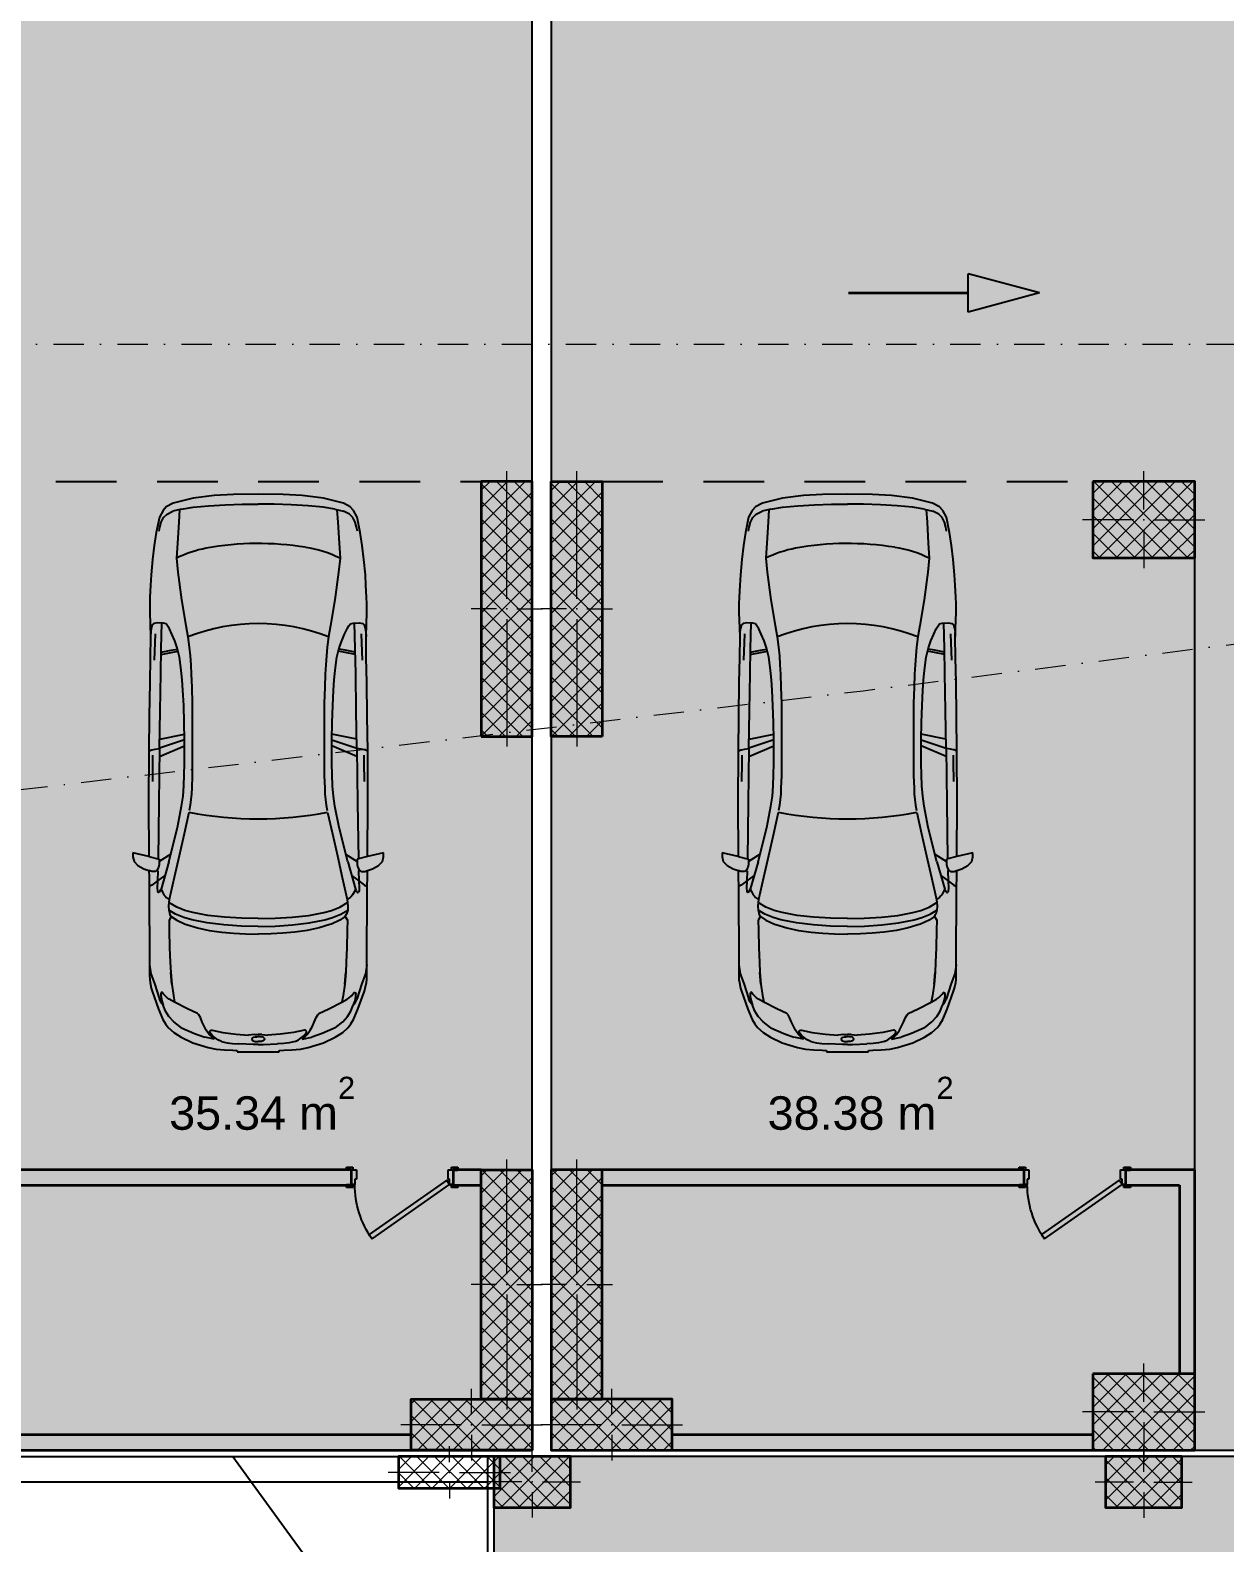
# Model space of a CAD drawing. Header units: millimetres. Extents: x -38220 to 93650, y -79022 to 35214.
# Drawn here: x 23461 to 32836, y -19727 to -7861 of the extents above; entities that cross this region are included whole.
import ezdxf
from ezdxf.enums import TextEntityAlignment as Align

# ---------------------------------------------------------------- set-up
doc = ezdxf.new("R2010")
doc.units = ezdxf.units.MM
doc.header["$MEASUREMENT"] = 0
doc.linetypes.add('Dot & Dashed', pattern=[502.708322, 238.125, -132.291667, 0, -132.291655])
doc.linetypes.add('Long Dashed', pattern=[793.749976, 476.249993, -317.499983])
for name, color, linetype, lineweight in [('2D Drafting - General_Pen_No__1', 7, 'Continuous', 13), ('A - Muret_Pen_No__7', 7, 'Continuous', 35), ('A - Pllaka Themel_Pen_No__42', 8, 'Continuous', 25), ('A - Rampa_Pen_No__42', 8, 'Continuous', 25), ('A - Shtyllat_Pen_No__1', 7, 'Continuous', 13), ('A - Shtyllat_Pen_No__7', 7, 'Continuous', 35), ('A -Polyline_Pen_No__42', 8, 'Continuous', 25), ('A1 - Bodrumi -1_Pen_No__42', 8, 'Continuous', 25), ('ARCHICAD Doors_Pen_No__42', 8, 'Continuous', 25), ('Interior - Furniture _Pen_No__42', 8, 'Continuous', 25)]:
    doc.layers.add(name, color=color, linetype=linetype, lineweight=lineweight)
for name, color, linetype, lineweight, true_color in [('2D Drafting - General_Pen_No__102', 7, 'Continuous', 13, 0xcccccc), ('A - Fill Zone_Pen_No__102', 7, 'Continuous', 13, 0xcccccc), ('A - Fill Zone_Pen_No__156', 7, 'Continuous', 20, 0x54689e), ('A - Fill Zone_Pen_No__176', 7, 'Continuous', 15, 0x93a0c6), ('A - Muret_Pen_No__102', 7, 'Continuous', 13, 0xcccccc), ('A - Parcelat_Pen_No__161', 7, 'Continuous', 13, 0x6a6a6a), ('A -Polyline_Pen_No__48', 7, 'Continuous', 25, 0xa80f02), ('A -Polyline_Pen_No__8', 7, 'Continuous', 35, 0xa80f02), ('Marker - Section_Pen_No__85', 7, 'Continuous', 20, 0x80c2ff)]:
    doc.layers.add(name, color=color, linetype=linetype, lineweight=lineweight, true_color=true_color)
for name, color, linetype in [('A - Muret', 7, 'Continuous'), ('A - Pllaka Themel', 7, 'Continuous'), ('A - Shtyllat', 7, 'Continuous'), ('A -Polyline', 7, 'Continuous'), ('A1 - Bodrumi -1', 7, 'Continuous'), ('Marker - Section', 7, 'Continuous')]:
    doc.layers.add(name, color=color, linetype=linetype)
doc.styles.add('GENERATED_STYLE_1', font='')
doc.styles.add('GENERATED_STYLE_2', font='')
doc.styles.get('GENERATED_STYLE_1').set_extended_font_data('Arial', bold=True)
doc.styles.get('GENERATED_STYLE_2').set_extended_font_data('Arial')
pattern_1 = [(45, (0, 0), (-68.9429, 68.9429), []), (135, (0, 0), (68.9429, 68.9429), [])]

# ---------------------------------------------------------------- blocks, each defined once
blk = doc.blocks.new('Slab_1', base_point=(-1850, -19001))
at = {"layer": 'A1 - Bodrumi -1_Pen_No__42', "color": 8, "linetype": 'Continuous', "lineweight": 25, "flags": 128}
blk.add_lwpolyline([(-1850, -19001), (27400, -19001), (27400, 0), (0, 0), (0, -8551), (-1850, -8551)], close=True, dxfattribs=at)
blk = doc.blocks.new('Slab_2', base_point=(27550, -19001))
at = {"layer": 'A1 - Bodrumi -1_Pen_No__42', "color": 8, "linetype": 'Continuous', "lineweight": 25, "flags": 128}
blk.add_lwpolyline([(27550, -19001), (52100, -19001), (52100, 0), (27550, 0)], close=True, dxfattribs=at)
blk = doc.blocks.new('Slab_5', base_point=(27100, -19050))
at = {"layer": 'A - Pllaka Themel_Pen_No__42', "color": 8, "linetype": 'Continuous', "lineweight": 25, "flags": 128}
blk.add_lwpolyline([(27100, -19050), (27100, -53141), (34367, -53141), (34572, -54048), (58726, -48552), (58577, -47886), (60193, -47573), (56977, -33242), (55470, -33580), (52202, -19051)], close=True, dxfattribs=at)
blk = doc.blocks.new('Door 22')
at = {"layer": 'ARCHICAD Doors_Pen_No__42', "color": 8, "linetype": 'Continuous', "lineweight": 25}
for p, q in [((-260, 394), (-237, 427)), ((349, -33), (-260, 394)), ((-237, 427), (372, 0)), ((-387, 24), (-437, 24)), ((-437, 24), (-437, 5)), ((-437, 5), (-387, 5)), ((-400, 5), (-437, 5)), ((-400, 5), (-437, 5)), ((-375, 5), (-400, 5)), ((-400, 5), (-400, 0)), ((-400, 0), (-400, 5)), ((-400, 0), (-400, 5)), ((-400, 0), (-375, 0)), ((-372, 0), (-400, 0)), ((-400, 0), (-400, -115)), ((-400, -115), (-400, 0)), ((-400, -115), (-400, 0)), ((-387, 5), (-387, 24)), ((-375, 0), (-375, 5)), ((-372, -40), (-372, 0)), ((372, 0), (349, -33)), ((400, 0), (372, 0)), ((372, 0), (372, -40)), ((400, 5), (375, 5)), ((375, 5), (375, 0)), ((375, 0), (400, 0)), ((437, 24), (387, 24)), ((387, 24), (387, 5)), ((387, 5), (437, 5)), ((400, 0), (400, 5)), ((400, 0), (400, 5)), ((400, 0), (400, 5)), ((400, 5), (437, 5)), ((400, 5), (437, 5)), ((400, -115), (400, 0)), ((400, -115), (400, 0)), ((400, -115), (400, 0)), ((437, 5), (437, 24)), ((-387, -115), (-437, -115)), ((-437, -115), (-437, -134)), ((-400, -115), (-437, -115)), ((-400, -115), (-437, -115)), ((-400, -115), (-360, -115)), ((-387, -134), (-387, -115)), ((-360, -40), (-372, -40)), ((-360, -115), (-360, -40)), ((372, -40), (360, -40)), ((360, -40), (360, -115)), ((360, -115), (400, -115)), ((437, -115), (387, -115)), ((387, -115), (387, -134)), ((400, -115), (437, -115)), ((400, -115), (437, -115)), ((437, -134), (437, -115)), ((-437, -134), (-387, -134)), ((387, -134), (437, -134))]:
    blk.add_line(p, q, dxfattribs=at)
blk.add_arc((372, 0), 744, 145, 180, dxfattribs=at)
blk = doc.blocks.new('Wall_32', base_point=(18900, -16801))
at = {"layer": 'A - Muret_Pen_No__102', "linetype": 'Continuous', "lineweight": 0, "true_color": 0xcccccc}
for points in [[(18900, -16921), (19213, -16921), (19213, -16801), (18900, -16801)], [(25980, -16801), (20013, -16801), (20013, -16921), (25980, -16921)], [(26780, -16801), (26780, -16921), (27000, -16921), (27000, -16801)]]:
    blk.add_hatch(color=254, dxfattribs=at).paths.add_polyline_path(points)
at = {"layer": 'A - Muret_Pen_No__7', "color": 7, "linetype": 'Continuous', "lineweight": 35}
for p, q in [((19213, -16801), (19176, -16801)), ((19213, -16801), (19213, -16916)), ((20013, -16801), (20050, -16801)), ((20013, -16801), (20013, -16916)), ((25980, -16801), (25943, -16801)), ((25980, -16801), (25980, -16916)), ((26780, -16801), (26817, -16801)), ((26780, -16801), (26780, -16916)), ((19213, -16921), (19176, -16921)), ((19213, -16916), (19213, -16921)), ((20013, -16916), (20013, -16921)), ((20013, -16921), (20050, -16921)), ((25980, -16921), (25943, -16921)), ((25980, -16916), (25980, -16921)), ((26780, -16916), (26780, -16921)), ((26780, -16921), (26817, -16921))]:
    blk.add_line(p, q, dxfattribs=at)
at = {"layer": 'A - Muret_Pen_No__7', "color": 7, "linetype": 'Continuous', "lineweight": 35, "flags": 128}
for points in [[(19213, -16801), (18900, -16801)], [(25980, -16801), (20013, -16801)], [(27000, -16801), (26780, -16801)], [(18900, -16921), (19213, -16921)], [(20013, -16921), (22690, -16921)], [(22810, -16921), (25980, -16921)], [(26780, -16921), (27000, -16921)]]:
    blk.add_lwpolyline(points, dxfattribs=at)
at = {"layer": 'ARCHICAD Doors_Pen_No__42', "color": 8, "linetype": 'Continuous', "lineweight": 25, "zscale": 1000, "rotation": 180}
blk.add_blockref('Door 22', (19613, -16916), dxfattribs=at)
at = {"layer": 'ARCHICAD Doors_Pen_No__42', "color": 8, "linetype": 'Continuous', "lineweight": 25, "xscale": -1, "zscale": 1000, "rotation": 180}
blk.add_blockref('Door 22', (26380, -16916), dxfattribs=at)
blk = doc.blocks.new('Wall_38', base_point=(16950, -19001))
at = {"layer": 'A - Muret_Pen_No__102', "linetype": 'Continuous', "lineweight": 0, "true_color": 0xcccccc}
for points in [[(22350, -18881), (16950, -18881), (16950, -19001), (22350, -19001)], [(26450, -18881), (23150, -18881), (23150, -19001), (27400, -19001), (26450, -19001)]]:
    blk.add_hatch(color=254, dxfattribs=at).paths.add_polyline_path(points)
at = {"layer": 'A - Muret_Pen_No__7', "color": 7, "linetype": 'Continuous', "lineweight": 35, "flags": 128}
for points in [[(18780, -18881), (16950, -18881)], [(22350, -18881), (18900, -18881)], [(26450, -18881), (23150, -18881)], [(16950, -19001), (22350, -19001)], [(23150, -19001), (27400, -19001)]]:
    blk.add_lwpolyline(points, dxfattribs=at)
blk = doc.blocks.new('Wall_61', base_point=(27550, -19001))
at = {"layer": 'A - Muret_Pen_No__102', "linetype": 'Continuous', "lineweight": 0, "true_color": 0xcccccc}
blk.add_hatch(color=254, dxfattribs=at).paths.add_polyline_path([(28500, -19001), (31800, -19001), (31800, -18881), (28500, -18881)])
at = {"layer": 'A - Muret_Pen_No__7', "color": 7, "linetype": 'Continuous', "lineweight": 35, "flags": 128}
for points in [[(31800, -18881), (28500, -18881)], [(28500, -19001), (31800, -19001)]]:
    blk.add_lwpolyline(points, dxfattribs=at)
blk = doc.blocks.new('Wall_62', base_point=(27550, -16801))
at = {"layer": 'A - Muret_Pen_No__102', "linetype": 'Continuous', "lineweight": 0, "true_color": 0xcccccc}
for points in [[(27950, -16801), (27950, -16921), (31258, -16921), (31258, -16801)], [(32600, -16801), (32058, -16801), (32058, -16921), (32480, -16921)]]:
    blk.add_hatch(color=254, dxfattribs=at).paths.add_polyline_path(points)
at = {"layer": 'A - Muret_Pen_No__7', "color": 7, "linetype": 'Continuous', "lineweight": 35}
for p, q in [((31258, -16801), (31221, -16801)), ((31258, -16801), (31258, -16916)), ((32058, -16801), (32095, -16801)), ((32058, -16801), (32058, -16916)), ((31258, -16921), (31221, -16921)), ((31258, -16916), (31258, -16921)), ((32058, -16916), (32058, -16921)), ((32058, -16921), (32095, -16921))]:
    blk.add_line(p, q, dxfattribs=at)
at = {"layer": 'A - Muret_Pen_No__7', "color": 7, "linetype": 'Continuous', "lineweight": 35, "flags": 128}
for points in [[(31258, -16801), (27950, -16801)], [(32600, -16801), (32058, -16801)], [(27950, -16921), (31258, -16921)], [(32058, -16921), (32480, -16921)]]:
    blk.add_lwpolyline(points, dxfattribs=at)
at = {"layer": 'ARCHICAD Doors_Pen_No__42', "color": 8, "linetype": 'Continuous', "lineweight": 25, "xscale": -1, "zscale": 1000, "rotation": 180}
blk.add_blockref('Door 22', (31658, -16916), dxfattribs=at)
blk = doc.blocks.new('Wall_63', base_point=(32600, -16801))
at = {"layer": 'A - Muret_Pen_No__102', "linetype": 'Continuous', "lineweight": 0, "true_color": 0xcccccc}
blk.add_hatch(color=254, dxfattribs=at).paths.add_polyline_path([(32480, -16921), (32480, -18401), (32600, -18401), (32600, -16801)])
at = {"layer": 'A - Muret_Pen_No__7', "color": 7, "linetype": 'Continuous', "lineweight": 35, "flags": 128}
for points in [[(32600, -18401), (32600, -16801)], [(32480, -16921), (32480, -18401)]]:
    blk.add_lwpolyline(points, dxfattribs=at)
blk = doc.blocks.new('Column_20', base_point=(27200, -17701))
at = {"layer": 'A - Shtyllat', "linetype": 'Continuous', "lineweight": 0, "true_color": 0x000000}
h = blk.add_hatch(dxfattribs=at)
h.set_pattern_fill('Concrete_Block', color=18, style=0, pattern_type=2)
h.set_pattern_definition(pattern_1)
h.paths.add_polyline_path([(27000, -16801), (27000, -18601), (27400, -18601), (27400, -16801)])
at = {"layer": 'A - Shtyllat_Pen_No__1', "color": 7, "linetype": 'Continuous', "lineweight": 13}
for p, q in [((27200, -17621), (27200, -16721)), ((27120, -17701), (26920, -17701)), ((27200, -17781), (27200, -18681)), ((27280, -17701), (27480, -17701))]:
    blk.add_line(p, q, dxfattribs=at)
blk.add_point((27200, -17701), dxfattribs=at)
at = {"layer": 'A - Shtyllat_Pen_No__7', "color": 7, "linetype": 'Continuous', "lineweight": 35, "flags": 128}
blk.add_lwpolyline([(27000, -16801), (27400, -16801), (27400, -18601), (27000, -18601)], close=True, dxfattribs=at)
blk = doc.blocks.new('Column_21', base_point=(26925, -18801))
at = {"layer": 'A - Shtyllat', "linetype": 'Continuous', "lineweight": 0, "true_color": 0x000000}
h = blk.add_hatch(dxfattribs=at)
h.set_pattern_fill('Concrete_Block', color=18, style=0, pattern_type=2)
h.set_pattern_definition(pattern_1)
h.paths.add_polyline_path([(26450, -19001), (27400, -19001), (27400, -18601), (26450, -18601)])
at = {"layer": 'A - Shtyllat_Pen_No__1', "color": 7, "linetype": 'Continuous', "lineweight": 13}
for p, q in [((26925, -18721), (26925, -18521)), ((26845, -18801), (26370, -18801)), ((27005, -18801), (27480, -18801)), ((26925, -18881), (26925, -19081))]:
    blk.add_line(p, q, dxfattribs=at)
blk.add_point((26925, -18801), dxfattribs=at)
at = {"layer": 'A - Shtyllat_Pen_No__7', "color": 7, "linetype": 'Continuous', "lineweight": 35, "flags": 128}
blk.add_lwpolyline([(26450, -19001), (26450, -18601), (27400, -18601), (27400, -19001)], close=True, dxfattribs=at)
blk = doc.blocks.new('Column_22', base_point=(27200, -12401))
at = {"layer": 'A - Shtyllat', "linetype": 'Continuous', "lineweight": 0, "true_color": 0x000000}
h = blk.add_hatch(dxfattribs=at)
h.set_pattern_fill('Concrete_Block', color=18, style=0, pattern_type=2)
h.set_pattern_definition(pattern_1)
h.paths.add_polyline_path([(27000, -13401), (27400, -13401), (27400, -11401), (27000, -11401)])
at = {"layer": 'A - Shtyllat_Pen_No__1', "color": 7, "linetype": 'Continuous', "lineweight": 13}
for p, q in [((27200, -12321), (27200, -11321)), ((27120, -12401), (26920, -12401)), ((27280, -12401), (27480, -12401)), ((27200, -12481), (27200, -13481))]:
    blk.add_line(p, q, dxfattribs=at)
blk.add_point((27200, -12401), dxfattribs=at)
at = {"layer": 'A - Shtyllat_Pen_No__7', "color": 7, "linetype": 'Continuous', "lineweight": 35, "flags": 128}
blk.add_lwpolyline([(27000, -13401), (27400, -13401), (27400, -11401), (27000, -11401)], close=True, dxfattribs=at)
blk = doc.blocks.new('Column_29', base_point=(27750, -17701))
at = {"layer": 'A - Shtyllat', "linetype": 'Continuous', "lineweight": 0, "true_color": 0x000000}
h = blk.add_hatch(dxfattribs=at)
h.set_pattern_fill('Concrete_Block', color=18, style=0, pattern_type=2)
h.set_pattern_definition(pattern_1)
h.paths.add_polyline_path([(27950, -16801), (27550, -16801), (27550, -18601), (27950, -18601)])
at = {"layer": 'A - Shtyllat_Pen_No__1', "color": 7, "linetype": 'Continuous', "lineweight": 13}
for p, q in [((27750, -17621), (27750, -16721)), ((27670, -17701), (27470, -17701)), ((27750, -17781), (27750, -18681)), ((27830, -17701), (28030, -17701))]:
    blk.add_line(p, q, dxfattribs=at)
blk.add_point((27750, -17701), dxfattribs=at)
at = {"layer": 'A - Shtyllat_Pen_No__7', "color": 7, "linetype": 'Continuous', "lineweight": 35, "flags": 128}
blk.add_lwpolyline([(27950, -16801), (27550, -16801), (27550, -18601), (27950, -18601)], close=True, dxfattribs=at)
blk = doc.blocks.new('Column_30', base_point=(28025, -18801))
at = {"layer": 'A - Shtyllat', "linetype": 'Continuous', "lineweight": 0, "true_color": 0x000000}
h = blk.add_hatch(dxfattribs=at)
h.set_pattern_fill('Concrete_Block', color=18, style=0, pattern_type=2)
h.set_pattern_definition(pattern_1)
h.paths.add_polyline_path([(28500, -19001), (28500, -18601), (27550, -18601), (27550, -19001)])
at = {"layer": 'A - Shtyllat_Pen_No__1', "color": 7, "linetype": 'Continuous', "lineweight": 13}
for p, q in [((28025, -18721), (28025, -18521)), ((27945, -18801), (27470, -18801)), ((28105, -18801), (28580, -18801)), ((28025, -18881), (28025, -19081))]:
    blk.add_line(p, q, dxfattribs=at)
blk.add_point((28025, -18801), dxfattribs=at)
at = {"layer": 'A - Shtyllat_Pen_No__7', "color": 7, "linetype": 'Continuous', "lineweight": 35, "flags": 128}
blk.add_lwpolyline([(28500, -19001), (28500, -18601), (27550, -18601), (27550, -19001)], close=True, dxfattribs=at)
blk = doc.blocks.new('Column_31', base_point=(27750, -12401))
at = {"layer": 'A - Shtyllat', "linetype": 'Continuous', "lineweight": 0, "true_color": 0x000000}
h = blk.add_hatch(dxfattribs=at)
h.set_pattern_fill('Concrete_Block', color=18, style=0, pattern_type=2)
h.set_pattern_definition(pattern_1)
h.paths.add_polyline_path([(27950, -13401), (27950, -11401), (27550, -11401), (27550, -13401)])
at = {"layer": 'A - Shtyllat_Pen_No__1', "color": 7, "linetype": 'Continuous', "lineweight": 13}
for p, q in [((27750, -12321), (27750, -11321)), ((27670, -12401), (27470, -12401)), ((27830, -12401), (28030, -12401)), ((27750, -12481), (27750, -13481))]:
    blk.add_line(p, q, dxfattribs=at)
blk.add_point((27750, -12401), dxfattribs=at)
at = {"layer": 'A - Shtyllat_Pen_No__7', "color": 7, "linetype": 'Continuous', "lineweight": 35, "flags": 128}
blk.add_lwpolyline([(27950, -13401), (27550, -13401), (27550, -11401), (27950, -11401)], close=True, dxfattribs=at)
blk = doc.blocks.new('Column_35', base_point=(32200, -11701))
at = {"layer": 'A - Shtyllat', "linetype": 'Continuous', "lineweight": 0, "true_color": 0x000000}
h = blk.add_hatch(dxfattribs=at)
h.set_pattern_fill('Concrete_Block', color=18, style=0, pattern_type=2)
h.set_pattern_definition(pattern_1)
h.paths.add_polyline_path([(31800, -11401), (31800, -12001), (32600, -12001), (32600, -11401)])
at = {"layer": 'A - Shtyllat_Pen_No__1', "color": 7, "linetype": 'Continuous', "lineweight": 13}
for p, q in [((32200, -11621), (32200, -11321)), ((32120, -11701), (31720, -11701)), ((32280, -11701), (32680, -11701)), ((32200, -11781), (32200, -12081))]:
    blk.add_line(p, q, dxfattribs=at)
blk.add_point((32200, -11701), dxfattribs=at)
at = {"layer": 'A - Shtyllat_Pen_No__7', "color": 7, "linetype": 'Continuous', "lineweight": 35, "flags": 128}
blk.add_lwpolyline([(31800, -11401), (31800, -12001), (32600, -12001), (32600, -11401)], close=True, dxfattribs=at)
blk = doc.blocks.new('Column_36', base_point=(32200, -18701))
at = {"layer": 'A - Shtyllat', "linetype": 'Continuous', "lineweight": 0, "true_color": 0x000000}
h = blk.add_hatch(dxfattribs=at)
h.set_pattern_fill('Concrete_Block', color=18, style=0, pattern_type=2)
h.set_pattern_definition(pattern_1)
h.paths.add_polyline_path([(31800, -18401), (31800, -19001), (32600, -19001), (32600, -18401)])
at = {"layer": 'A - Shtyllat_Pen_No__1', "color": 7, "linetype": 'Continuous', "lineweight": 13}
for p, q in [((32200, -18621), (32200, -18321)), ((32120, -18701), (31720, -18701)), ((32280, -18701), (32680, -18701)), ((32200, -18781), (32200, -19081))]:
    blk.add_line(p, q, dxfattribs=at)
blk.add_point((32200, -18701), dxfattribs=at)
at = {"layer": 'A - Shtyllat_Pen_No__7', "color": 7, "linetype": 'Continuous', "lineweight": 35, "flags": 128}
blk.add_lwpolyline([(31800, -18401), (31800, -19001), (32600, -19001), (32600, -18401)], close=True, dxfattribs=at)
blk = doc.blocks.new('Column_107', base_point=(32200, -19251))
at = {"layer": 'A - Shtyllat', "linetype": 'Continuous', "lineweight": 0, "true_color": 0x000000}
h = blk.add_hatch(dxfattribs=at)
h.set_pattern_fill('Concrete_Block', color=18, style=0, pattern_type=2)
h.set_pattern_definition(pattern_1)
h.paths.add_polyline_path([(32500, -19051), (31900, -19051), (31900, -19451), (32500, -19451)])
at = {"layer": 'A - Shtyllat_Pen_No__1', "color": 7, "linetype": 'Continuous', "lineweight": 13}
for p, q in [((32200, -19171), (32200, -18971)), ((32120, -19251), (31820, -19251)), ((32200, -19331), (32200, -19531)), ((32280, -19251), (32580, -19251))]:
    blk.add_line(p, q, dxfattribs=at)
blk.add_point((32200, -19251), dxfattribs=at)
at = {"layer": 'A - Shtyllat_Pen_No__7', "color": 7, "linetype": 'Continuous', "lineweight": 35, "flags": 128}
blk.add_lwpolyline([(32500, -19051), (31900, -19051), (31900, -19451), (32500, -19451)], close=True, dxfattribs=at)
blk = doc.blocks.new('Column_110', base_point=(27400, -19250))
at = {"layer": 'A - Shtyllat', "linetype": 'Continuous', "lineweight": 0, "true_color": 0x000000}
h = blk.add_hatch(dxfattribs=at)
h.set_pattern_fill('Concrete_Block', color=18, style=0, pattern_type=2)
h.set_pattern_definition(pattern_1)
h.paths.add_polyline_path([(27700, -19050), (27100, -19050), (27100, -19450), (27700, -19450)])
at = {"layer": 'A - Shtyllat_Pen_No__1', "color": 7, "linetype": 'Continuous', "lineweight": 13}
for p, q in [((27400, -19170), (27400, -18970)), ((27320, -19250), (27020, -19250)), ((27400, -19330), (27400, -19530)), ((27480, -19250), (27780, -19250))]:
    blk.add_line(p, q, dxfattribs=at)
blk.add_point((27400, -19250), dxfattribs=at)
at = {"layer": 'A - Shtyllat_Pen_No__7', "color": 7, "linetype": 'Continuous', "lineweight": 35, "flags": 128}
blk.add_lwpolyline([(27700, -19050), (27100, -19050), (27100, -19450), (27700, -19450)], close=True, dxfattribs=at)
blk = doc.blocks.new('Column_192', base_point=(26750, -19175))
at = {"layer": 'A - Shtyllat', "linetype": 'Continuous', "lineweight": 0, "true_color": 0x000000}
h = blk.add_hatch(dxfattribs=at)
h.set_pattern_fill('Concrete_Block', color=18, style=0, pattern_type=2)
h.set_pattern_definition(pattern_1)
h.paths.add_polyline_path([(27150, -19050), (26350, -19050), (26350, -19300), (27150, -19300)])
at = {"layer": 'A - Shtyllat_Pen_No__1', "color": 7, "linetype": 'Continuous', "lineweight": 13}
for p, q in [((26750, -19095), (26750, -18970)), ((26670, -19175), (26270, -19175)), ((26830, -19175), (27230, -19175)), ((26750, -19255), (26750, -19380))]:
    blk.add_line(p, q, dxfattribs=at)
blk.add_point((26750, -19175), dxfattribs=at)
at = {"layer": 'A - Shtyllat_Pen_No__7', "color": 7, "linetype": 'Continuous', "lineweight": 35, "flags": 128}
blk.add_lwpolyline([(27150, -19050), (26350, -19050), (26350, -19300), (27150, -19300)], close=True, dxfattribs=at)
blk = doc.blocks.new('Car 05 22')
at = {"layer": 'Interior - Furniture _Pen_No__42', "color": 8, "linetype": 'Continuous', "lineweight": 25}
for p, q in [((1961, 983), (1929, 983)), ((1929, 983), (1958, 858)), ((1997, 975), (1961, 983)), ((2027, 945), (1997, 975)), ((-252, 841), (-372, 830)), ((-168, 845), (-252, 841)), ((-78, 851), (-168, 845)), ((-24, 852), (-78, 851)), ((40, 852), (-24, 852)), ((231, 846), (40, 852)), ((129, 820), (139, 832)), ((139, 832), (165, 840)), ((165, 840), (195, 844)), ((195, 844), (231, 846)), ((400, 848), (231, 846)), ((591, 852), (400, 848)), ((857, 856), (591, 852)), ((1130, 859), (857, 856)), ((1120, 833), (1115, 809)), ((1121, 838), (1120, 836)), ((1120, 836), (1120, 833)), ((1130, 859), (1121, 838)), ((1536, 860), (1130, 859)), ((1220, 829), (1370, 831)), ((1958, 858), (1536, 860)), ((1958, 858), (1977, 777)), ((2055, 898), (2027, 945)), ((2068, 858), (2055, 898)), ((2120, 857), (2068, 858)), ((2075, 836), (2068, 858)), ((2075, 809), (2075, 836)), ((2193, 856), (2120, 857)), ((2167, 814), (2182, 834)), ((2182, 834), (2193, 856)), ((2808, 853), (2193, 856)), ((2856, 853), (2808, 853)), ((2808, 853), (2877, 843)), ((2891, 853), (2856, 853)), ((2877, 843), (2954, 814)), ((2923, 852), (2891, 853)), ((2904, 833), (2905, 833)), ((2945, 849), (2923, 852)), ((2990, 840), (2945, 849)), ((3014, 833), (2990, 840)), ((3154, 783), (3014, 833)), ((-785, 722), (-815, 668)), ((-758, 747), (-785, 722)), ((-706, 776), (-758, 747)), ((-729, 716), (-751, 670)), ((-701, 743), (-729, 716)), ((-585, 801), (-706, 776)), ((-665, 761), (-701, 743)), ((-627, 772), (-665, 761)), ((-595, 778), (-627, 772)), ((-483, 817), (-585, 801)), ((-372, 830), (-483, 817)), ((125, 791), (129, 820)), ((126, 744), (125, 791)), ((327, 762), (125, 756)), ((132, 723), (126, 744)), ((147, 711), (132, 723)), ((211, 809), (418, 816)), ((522, 765), (327, 762)), ((355, 762), (339, 683)), ((373, 763), (357, 683)), ((814, 769), (522, 765)), ((1109, 774), (814, 769)), ((1036, 773), (997, 579)), ((1042, 578), (1108, 774)), ((1173, 775), (1090, 578)), ((1115, 809), (1109, 774)), ((1109, 774), (1538, 780)), ((1163, 830), (1220, 829)), ((1538, 780), (1975, 786)), ((1939, 686), (1996, 777)), ((1977, 777), (2020, 777)), ((2000, 702), (2214, 763)), ((2020, 777), (2044, 783)), ((2044, 783), (2063, 792)), ((2063, 792), (2070, 800)), ((2069, 788), (2065, 794)), ((2069, 788), (2148, 790)), ((2070, 800), (2075, 809)), ((2107, 732), (2148, 790)), ((2148, 790), (2167, 814)), ((2148, 790), (2206, 792)), ((2206, 792), (2227, 791)), ((2227, 770), (2214, 763)), ((2214, 763), (2238, 752)), ((2227, 791), (2233, 790)), ((2234, 774), (2227, 770)), ((2233, 790), (2238, 787)), ((2238, 777), (2234, 774)), ((2241, 784), (2238, 787)), ((2238, 777), (2241, 781)), ((2238, 752), (2259, 740)), ((2241, 781), (2241, 784)), ((2259, 740), (2269, 731)), ((2269, 731), (2279, 722)), ((2279, 722), (2294, 698)), ((2954, 814), (3076, 775)), ((3022, 758), (3024, 762)), ((3024, 754), (3022, 758)), ((3024, 762), (3035, 765)), ((3038, 743), (3024, 754)), ((3035, 765), (3047, 764)), ((3051, 731), (3038, 743)), ((3047, 764), (3061, 763)), ((3065, 715), (3051, 731)), ((3061, 763), (3090, 757)), ((3077, 698), (3065, 715)), ((3100, 763), (3076, 775)), ((3090, 757), (3108, 751)), ((3114, 753), (3100, 763)), ((3108, 751), (3123, 746)), ((3123, 746), (3114, 753)), ((3170, 727), (3123, 746)), ((3236, 748), (3154, 783)), ((3212, 701), (3170, 727)), ((3269, 728), (3236, 748)), ((3299, 706), (3269, 728)), ((-815, 668), (-855, 511)), ((-768, 602), (-783, 510)), ((-768, 602), (-751, 670)), ((-764, 617), (-666, 624)), ((-666, 624), (-501, 634)), ((-501, 634), (-383, 642)), ((-383, 642), (-274, 631)), ((-274, 631), (-56, 601)), ((-56, 601), (146, 567)), ((171, 697), (147, 711)), ((213, 677), (171, 697)), ((266, 655), (213, 677)), ((319, 636), (266, 655)), ((393, 618), (319, 636)), ((339, 683), (330, 634)), ((357, 683), (347, 629)), ((475, 607), (393, 618)), ((521, 602), (475, 607)), ((570, 597), (521, 602)), ((653, 591), (570, 597)), ((1562, 601), (1484, 590)), ((1730, 634), (1562, 601)), ((2000, 702), (1730, 634)), ((1780, 582), (1953, 621)), ((1953, 621), (2122, 660)), ((2122, 660), (2294, 698)), ((2294, 698), (2317, 701)), ((2294, 698), (2294, 698)), ((2317, 701), (2346, 703)), ((2355, 640), (2317, 701)), ((2346, 703), (2379, 702)), ((2380, 575), (2355, 640)), ((2410, 649), (2379, 702)), ((2379, 702), (2411, 694)), ((2436, 583), (2410, 649)), ((2411, 694), (2411, 694)), ((2429, 682), (2411, 694)), ((2429, 682), (2457, 700)), ((2429, 682), (2429, 682)), ((2429, 682), (2457, 640)), ((2457, 700), (2535, 698)), ((2457, 640), (2487, 574)), ((2535, 698), (2535, 698)), ((2535, 698), (2673, 696)), ((2673, 696), (2787, 691)), ((2787, 691), (2868, 687)), ((2868, 687), (2960, 679)), ((2960, 679), (2868, 687)), ((2960, 679), (3047, 666)), ((3047, 666), (3100, 657)), ((3100, 657), (3077, 698)), ((3153, 554), (3100, 657)), ((3254, 663), (3212, 701)), ((3302, 603), (3254, 663)), ((3337, 663), (3299, 706)), ((3302, 603), (3346, 501)), ((3374, 604), (3337, 663)), ((3418, 513), (3374, 604)), ((-855, 511), (-875, 345)), ((-783, 510), (-795, 391)), ((146, 567), (233, 552)), ((233, 552), (315, 541)), ((315, 541), (384, 535)), ((384, 535), (454, 530)), ((454, 530), (526, 526)), ((526, 526), (628, 522)), ((628, 522), (757, 518)), ((773, 585), (653, 591)), ((757, 518), (1323, 518)), ((907, 580), (773, 585)), ((1042, 578), (907, 580)), ((1228, 578), (1042, 578)), ((1316, 580), (1228, 578)), ((1403, 584), (1316, 580)), ((1323, 518), (1420, 522)), ((1484, 590), (1403, 584)), ((1420, 522), (1467, 524)), ((1467, 524), (1511, 528)), ((1511, 528), (1554, 533)), ((1554, 533), (1597, 541)), ((1597, 541), (1597, 541)), ((1611, 544), (1780, 582)), ((2397, 514), (2380, 575)), ((2419, 396), (2397, 514)), ((2454, 522), (2436, 583)), ((2478, 401), (2454, 522)), ((2487, 574), (2492, 562)), ((2492, 562), (2518, 477)), ((2518, 477), (2538, 384)), ((3190, 476), (3153, 554)), ((3199, 467), (3190, 476)), ((3346, 501), (3374, 420)), ((3457, 393), (3418, 513)), ((-795, 391), (-802, 259)), ((2434, 266), (2419, 396)), ((2494, 269), (2478, 401)), ((2538, 384), (2551, 286)), ((3221, 454), (3199, 467)), ((3256, 439), (3221, 454)), ((3288, 425), (3256, 439)), ((3319, 408), (3288, 425)), ((3353, 384), (3319, 408)), ((3325, 377), (3321, 370)), ((3321, 370), (3321, 362)), ((3321, 362), (3338, 277)), ((3328, 380), (3325, 377)), ((3338, 379), (3328, 380)), ((3364, 358), (3338, 379)), ((3377, 360), (3353, 384)), ((3397, 316), (3364, 358)), ((3391, 344), (3374, 420)), ((3391, 344), (3377, 360)), ((3468, 331), (3457, 393)), ((-875, 345), (-883, 195)), ((-802, 259), (-807, 125)), ((2442, 132), (2434, 266)), ((2503, 133), (2494, 269)), ((2551, 286), (2560, 194)), ((3338, 277), (3352, 173)), ((3408, 289), (3397, 316)), ((3408, 289), (3414, 267)), ((3414, 267), (3418, 243)), ((3418, 243), (3424, 201)), ((3474, 264), (3468, 331)), ((3478, 200), (3474, 264)), ((-883, 195), (-885, 0)), ((-807, 125), (-808, 0)), ((2444, 0), (2442, 132)), ((2506, 0), (2503, 133)), ((2560, 194), (2564, 101)), ((3352, 173), (3358, 76)), ((3424, 201), (3428, 152)), ((3432, 40), (3428, 152)), ((3479, 165), (3478, 200)), ((3490, 165), (3479, 165)), ((3490, -165), (3490, 165)), ((-885, 0), (-883, -195)), ((-807, -125), (-808, 0)), ((2444, 0), (2442, -132)), ((2564, 101), (2566, 0)), ((2564, -101), (2566, 0)), ((3354, 28), (3358, 76)), ((3354, 28), (3354, -1)), ((3354, -28), (3354, 1)), ((3371, 12), (3370, -1)), ((3371, -12), (3370, 1)), ((3372, 24), (3371, 12)), ((3376, 39), (3372, 24)), ((3382, 47), (3376, 39)), ((3386, 48), (3382, 47)), ((3386, 48), (3394, 48)), ((3399, 47), (3394, 48)), ((3404, 39), (3399, 47)), ((3404, 39), (3408, 24)), ((3408, 24), (3410, 8)), ((3410, 8), (3410, 0)), ((3432, 57), (3432, 57)), ((3432, 0), (3432, 40)), ((3432, 0), (3432, -40)), ((2506, 0), (2503, -133)), ((2560, -194), (2564, -101)), ((3352, -173), (3358, -76)), ((3354, -28), (3358, -76)), ((3372, -24), (3371, -12)), ((3376, -39), (3372, -24)), ((3382, -47), (3376, -39)), ((3386, -48), (3382, -47)), ((3386, -48), (3394, -48)), ((3399, -47), (3394, -48)), ((3404, -39), (3399, -47)), ((3404, -39), (3408, -24)), ((3408, -24), (3410, -8)), ((3410, -8), (3410, 0)), ((3432, -40), (3428, -152)), ((3432, -57), (3432, -57)), ((-883, -195), (-875, -345)), ((-802, -259), (-807, -125)), ((2442, -132), (2434, -266)), ((2503, -133), (2494, -269)), ((2551, -286), (2560, -194)), ((3338, -277), (3352, -173)), ((3418, -243), (3424, -201)), ((3424, -201), (3428, -152)), ((3474, -264), (3478, -200)), ((3478, -200), (3479, -165)), ((3479, -165), (3490, -165)), ((-875, -345), (-855, -511)), ((-795, -391), (-802, -259)), ((2434, -266), (2419, -396)), ((2494, -269), (2478, -401)), ((2538, -384), (2551, -286)), ((3321, -362), (3338, -277)), ((3397, -316), (3364, -358)), ((3391, -344), (3374, -420)), ((3391, -344), (3377, -360)), ((3408, -289), (3397, -316)), ((3408, -289), (3414, -267)), ((3414, -267), (3418, -243)), ((3457, -393), (3468, -331)), ((3468, -331), (3474, -264)), ((-783, -510), (-795, -391)), ((2419, -396), (2397, -514)), ((2478, -401), (2454, -522)), ((2518, -477), (2538, -384)), ((3199, -467), (3190, -476)), ((3221, -454), (3199, -467)), ((3256, -439), (3221, -454)), ((3288, -425), (3256, -439)), ((3319, -408), (3288, -425)), ((3353, -384), (3319, -408)), ((3321, -370), (3321, -362)), ((3325, -377), (3321, -370)), ((3328, -380), (3325, -377)), ((3338, -379), (3328, -380)), ((3364, -358), (3338, -379)), ((3346, -501), (3374, -420)), ((3377, -360), (3353, -384)), ((3418, -513), (3457, -393)), ((-855, -511), (-815, -668)), ((-768, -602), (-783, -510)), ((-56, -601), (146, -567)), ((146, -567), (233, -552)), ((233, -552), (315, -541)), ((315, -541), (384, -535)), ((384, -535), (454, -530)), ((454, -530), (526, -526)), ((526, -526), (628, -522)), ((653, -591), (570, -597)), ((628, -522), (757, -518)), ((773, -585), (653, -591)), ((757, -518), (1323, -518)), ((907, -580), (773, -585)), ((1042, -578), (907, -580)), ((1036, -773), (997, -579)), ((1042, -578), (1108, -774)), ((1228, -578), (1042, -578)), ((1173, -775), (1090, -578)), ((1316, -580), (1228, -578)), ((1403, -584), (1316, -580)), ((1323, -518), (1420, -522)), ((1484, -590), (1403, -584)), ((1420, -522), (1467, -524)), ((1467, -524), (1511, -528)), ((1562, -601), (1484, -590)), ((1511, -528), (1554, -533)), ((1554, -533), (1597, -541)), ((1597, -541), (1597, -541)), ((1611, -544), (1780, -582)), ((1780, -582), (1953, -621)), ((2380, -575), (2355, -640)), ((2397, -514), (2380, -575)), ((2436, -583), (2410, -649)), ((2454, -522), (2436, -583)), ((2457, -640), (2487, -574)), ((2487, -574), (2492, -562)), ((2492, -562), (2518, -477)), ((3153, -554), (3100, -657)), ((3190, -476), (3153, -554)), ((3302, -603), (3346, -501)), ((3374, -604), (3418, -513)), ((-815, -668), (-785, -722)), ((-768, -602), (-751, -670)), ((-764, -617), (-666, -624)), ((-729, -716), (-751, -670)), ((-666, -624), (-501, -634)), ((-501, -634), (-383, -642)), ((-383, -642), (-274, -631)), ((-274, -631), (-56, -601)), ((147, -711), (132, -723)), ((171, -697), (147, -711)), ((213, -677), (171, -697)), ((266, -655), (213, -677)), ((319, -636), (266, -655)), ((393, -618), (319, -636)), ((339, -683), (330, -634)), ((355, -762), (339, -683)), ((357, -683), (347, -629)), ((373, -763), (357, -683)), ((475, -607), (393, -618)), ((521, -602), (475, -607)), ((570, -597), (521, -602)), ((1730, -634), (1562, -601)), ((2000, -702), (1730, -634)), ((1939, -686), (1996, -777)), ((1953, -621), (2122, -660)), ((2000, -702), (2214, -763)), ((2122, -660), (2294, -698)), ((2279, -722), (2294, -698)), ((2294, -698), (2317, -701)), ((2294, -698), (2294, -698)), ((2355, -640), (2317, -701)), ((2317, -701), (2346, -703)), ((2346, -703), (2379, -702)), ((2410, -649), (2379, -702)), ((2379, -702), (2411, -694)), ((2429, -682), (2411, -694)), ((2411, -694), (2411, -694)), ((2429, -682), (2457, -640)), ((2429, -682), (2429, -682)), ((2429, -682), (2457, -700)), ((2457, -700), (2535, -698)), ((2535, -698), (2673, -696)), ((2535, -698), (2535, -698)), ((2673, -696), (2787, -691)), ((2787, -691), (2868, -687)), ((2868, -687), (2960, -679)), ((2960, -679), (2868, -687)), ((2960, -679), (3047, -666)), ((3047, -666), (3100, -657)), ((3077, -698), (3065, -715)), ((3100, -657), (3077, -698)), ((3212, -701), (3170, -727)), ((3254, -663), (3212, -701)), ((3302, -603), (3254, -663)), ((3269, -728), (3299, -706)), ((3299, -706), (3337, -663)), ((3337, -663), (3374, -604)), ((-785, -722), (-758, -747)), ((-758, -747), (-706, -776)), ((-701, -743), (-729, -716)), ((-706, -776), (-585, -801)), ((-665, -761), (-701, -743)), ((-627, -772), (-665, -761)), ((-595, -778), (-627, -772)), ((-585, -801), (-483, -817)), ((-483, -817), (-372, -830)), ((-372, -830), (-252, -841)), ((126, -744), (125, -791)), ((327, -762), (125, -756)), ((125, -791), (129, -820)), ((132, -723), (126, -744)), ((129, -820), (139, -832)), ((211, -809), (418, -816)), ((522, -765), (327, -762)), ((814, -769), (522, -765)), ((1109, -774), (814, -769)), ((1109, -774), (1538, -780)), ((1115, -809), (1109, -774)), ((1120, -833), (1115, -809)), ((1163, -830), (1220, -829)), ((1220, -829), (1370, -831)), ((1538, -780), (1975, -786)), ((1958, -858), (1977, -777)), ((1977, -777), (2020, -777)), ((2020, -777), (2044, -783)), ((2044, -783), (2063, -792)), ((2063, -792), (2070, -800)), ((2069, -788), (2065, -794)), ((2069, -788), (2148, -790)), ((2070, -800), (2075, -809)), ((2075, -809), (2075, -836)), ((2107, -732), (2148, -790)), ((2148, -790), (2167, -814)), ((2148, -790), (2206, -792)), ((2167, -814), (2182, -834)), ((2206, -792), (2227, -791)), ((2214, -763), (2238, -752)), ((2227, -770), (2214, -763)), ((2234, -774), (2227, -770)), ((2227, -791), (2233, -790)), ((2233, -790), (2238, -787)), ((2238, -777), (2234, -774)), ((2238, -752), (2259, -740)), ((2238, -777), (2241, -781)), ((2241, -784), (2238, -787)), ((2241, -781), (2241, -784)), ((2259, -740), (2269, -731)), ((2269, -731), (2279, -722)), ((2877, -843), (2954, -814)), ((2954, -814), (3076, -775)), ((3014, -833), (3154, -783)), ((3024, -754), (3022, -758)), ((3022, -758), (3024, -762)), ((3038, -743), (3024, -754)), ((3024, -762), (3035, -765)), ((3035, -765), (3047, -764)), ((3051, -731), (3038, -743)), ((3047, -764), (3061, -763)), ((3065, -715), (3051, -731)), ((3061, -763), (3090, -757)), ((3100, -763), (3076, -775)), ((3090, -757), (3108, -751)), ((3114, -753), (3100, -763)), ((3108, -751), (3123, -746)), ((3123, -746), (3114, -753)), ((3170, -727), (3123, -746)), ((3154, -783), (3236, -748)), ((3236, -748), (3269, -728)), ((-252, -841), (-168, -845)), ((-168, -845), (-78, -851)), ((-78, -851), (-24, -852)), ((-24, -852), (40, -852)), ((40, -852), (231, -846)), ((139, -832), (165, -840)), ((165, -840), (195, -844)), ((195, -844), (231, -846)), ((231, -846), (400, -848)), ((400, -848), (591, -852)), ((591, -852), (857, -856)), ((857, -856), (1130, -859)), ((1120, -836), (1120, -833)), ((1121, -838), (1120, -836)), ((1130, -859), (1121, -838)), ((1130, -859), (1536, -860)), ((1536, -860), (1958, -858)), ((1958, -858), (1929, -983)), ((1997, -975), (2027, -945)), ((2027, -945), (2055, -898)), ((2055, -898), (2068, -858)), ((2075, -836), (2068, -858)), ((2068, -858), (2120, -857)), ((2120, -857), (2193, -856)), ((2182, -834), (2193, -856)), ((2193, -856), (2808, -853)), ((2808, -853), (2877, -843)), ((2808, -853), (2856, -853)), ((2856, -853), (2891, -853)), ((2891, -853), (2923, -852)), ((2923, -852), (2945, -849)), ((2945, -849), (2990, -840)), ((2990, -840), (3014, -833)), ((1929, -983), (1961, -983)), ((1961, -983), (1997, -975))]:
    blk.add_line(p, q, dxfattribs=at)
for centre, radius, start, end in [((493, 218), 973, 154.1545, 170.9117), ((1650, 0), 1520, 158.6992, 201.3008), ((-1245, 0), 2907, 349.2142, 10.7858), ((1856, -2), 2354, 170.8804, 189.9223), ((493, -218), 973, 191.2305, 205.8455)]:
    blk.add_arc(centre, radius, start, end, dxfattribs=at)
blk = doc.blocks.new('Straight Ramp 22_2')
at = {"layer": 'A - Rampa_Pen_No__42', "color": 8, "linetype": 'Continuous', "lineweight": 25}
for p, q in [((0, -2750), (0, 2750)), ((0, 2750), (10313, 2750)), ((4500, 0), (2500, 2750)), ((4492, 2750), (4492, 2550)), ((8725, 0), (6725, 2750)), ((10313, 2750), (7137, -2750)), ((10413, 2750), (7237, -2750)), ((10413, 2750), (17550, 2750)), ((13050, 0), (11050, 2750)), ((13042, 2750), (13042, 2550)), ((17550, 0), (15550, 2750)), ((17550, -2750), (17550, 2750)), ((0, 2550), (10197, 2550)), ((0, 2550), (10197, 2550)), ((4500, 2550), (4500, -2550)), ((10297, 2550), (17550, 2550)), ((10297, 2550), (17550, 2550)), ((13050, 2550), (13050, -2550)), ((0, 0), (8725, 0)), ((2500, -2750), (4500, 0)), ((6725, -2750), (8725, 0)), ((8825, 0), (17550, 0)), ((11050, -2750), (13050, 0)), ((15550, -2750), (17550, 0)), ((0, -2550), (7253, -2550)), ((0, -2550), (7253, -2550)), ((4492, -2750), (4492, -2550)), ((7353, -2550), (17550, -2550)), ((7353, -2550), (17550, -2550)), ((13042, -2750), (13042, -2550)), ((0, -2750), (7137, -2750)), ((7237, -2750), (17550, -2750))]:
    blk.add_line(p, q, dxfattribs=at)
for start, end in [(0, 180), (180, 0)]:
    blk.add_arc((0, 0), 150, start, end, dxfattribs=at)
for p in [(4484, 2550), (13034, 2550), (4484, -2550), (13034, -2550)]:
    blk.add_point(p, dxfattribs=at)
at = {"layer": 'A - Rampa_Pen_No__42', "color": 8, "linetype": 'Continuous', "lineweight": 25, "style": 'GENERATED_STYLE_2'}
for tag, p in [('ascentPercentage_0', (2250, 188)), ('percentage_0', (6637, 188)), ('percentage_1', (10912, 188)), ('ascentPercentage_1', (15300, 188))]:
    blk.add_attdef(tag, text='', height=300, dxfattribs=at).set_placement(p, align=Align.MIDDLE_CENTER)
blk = doc.blocks.new('Polyline_26', base_point=(29882, -9922))
at = {"layer": 'A -Polyline_Pen_No__48', "linetype": 'Continuous', "lineweight": 25, "true_color": 0xa80f02}
blk.add_hatch(color=14, dxfattribs=at).paths.add_polyline_path([(31382, -9922), (30822, -9772), (30822, -10072)])
at = {"layer": 'A -Polyline_Pen_No__48', "color": 14, "linetype": 'Continuous', "lineweight": 25, "true_color": 0xa80f02}
for p, q in [((31382, -9922), (30822, -9772)), ((30822, -10072), (30822, -9772)), ((31382, -9922), (30822, -10072))]:
    blk.add_line(p, q, dxfattribs=at)
at = {"layer": 'A -Polyline_Pen_No__8', "color": 14, "linetype": 'Continuous', "lineweight": 35, "true_color": 0xa80f02, "flags": 128}
blk.add_lwpolyline([(29882, -9922), (30822, -9922)], dxfattribs=at)
blk = doc.blocks.new('Cutting Plane_1', base_point=(-2729, -10325))
at = {"layer": 'Marker - Section_Pen_No__85', "color": 151, "linetype": 'Dot & Dashed', "lineweight": 20, "true_color": 0x80c2ff}
blk.add_line((-2504, -10325), (75513, -10325), dxfattribs=at)

msp = doc.modelspace()

# ---------------------------------------------------------------- hatches: boundary and pattern name
at = {"layer": '2D Drafting - General_Pen_No__102', "linetype": 'Continuous', "lineweight": 0, "true_color": 0x333333}
msp.add_hatch(color=250, dxfattribs=at).paths.add_polyline_path([(27100, -53141), (34367, -53141), (34572, -54048), (58725, -48552), (58577, -47886), (60193, -47573), (56977, -33242), (55470, -33580), (52202, -19051), (27100, -19051)])
at = {"layer": 'A - Fill Zone_Pen_No__102', "linetype": 'Continuous', "lineweight": 0, "true_color": 0xf2f2f2}
for points in [[(27400, -11401), (22750, -11401), (22750, -19001), (27400, -19001)], [(32600, -11401), (27550, -11401), (27550, -19001), (32600, -19001)]]:
    msp.add_hatch(color=7, dxfattribs=at).paths.add_polyline_path(points)
at = {"layer": 'A - Fill Zone_Pen_No__176', "linetype": 'Continuous', "lineweight": 0, "true_color": 0x242831}
for points in [[(250, -11401), (250, -6200), (27400, -6200), (27400, -11401), (18775, -11401), (18775, -14626), (16825, -14626), (16825, -19001), (13475, -19001), (13475, -13726), (11725, -13726), (11725, -11401)], [(52100, -11401), (52100, -6200), (27550, -6200), (27550, -11401), (32600, -11401), (32600, -19001), (37900, -19001), (37900, -11401)]]:
    msp.add_hatch(color=250, dxfattribs=at).paths.add_polyline_path(points)

# ---------------------------------------------------------------- linework, layer by layer
at = {"layer": '2D Drafting - General_Pen_No__1', "color": 7, "linetype": 'Continuous', "lineweight": 13, "flags": 128}
msp.add_lwpolyline([(27100, -53141), (34367, -53141), (34572, -54048), (58725, -48552), (58577, -47886), (60193, -47573), (56977, -33242), (55470, -33580), (52202, -19051), (27100, -19051)], close=True, dxfattribs=at)
at = {"layer": 'A - Parcelat_Pen_No__161', "color": 251, "linetype": 'Dot & Dashed', "lineweight": 13, "true_color": 0x6a6a6a, "flags": 128}
msp.add_lwpolyline([(78175, 13495), (76868, 28903), (36954, 31250), (-4039, 35214), (-1402, 28995), (4335, 9785), (4469, 9352), (4547, 9080), (4575, 8977), (7707, -2126), (20173, -14195), (29997, -13043), (42854, -11425), (77930, -6932)], close=True, dxfattribs=at)
at = {"layer": 'A -Polyline_Pen_No__42', "color": 8, "linetype": 'Long Dashed', "lineweight": 25}
for points in [[(18900, -11401), (27000, -11401)], [(27950, -11401), (31800, -11401)]]:
    msp.add_lwpolyline(points, dxfattribs=at)
at = {"layer": 'A -Polyline_Pen_No__42', "color": 8, "linetype": 'Continuous', "lineweight": 25}
msp.add_lwpolyline([(32600, -18401), (32600, -12001)], dxfattribs=at)

# ---------------------------------------------------------------- block references
at = {"layer": 'A - Muret', "color": 7, "lineweight": 35}
for name, p in [('Wall_32', (18900, -16801)), ('Wall_62', (27550, -16801)), ('Wall_63', (32600, -16801)), ('Wall_38', (16950, -19001)), ('Wall_61', (27550, -19001))]:
    msp.add_blockref(name, p, dxfattribs=at)
at = {"layer": 'A - Pllaka Themel', "color": 8, "linetype": 'Continuous', "lineweight": 25}
msp.add_blockref('Slab_5', (27100, -19050), dxfattribs=at)
at = {"layer": 'A - Rampa_Pen_No__42', "color": 8, "linetype": 'Continuous', "lineweight": 25}
ref = msp.add_blockref('Straight Ramp 22_2', (9500, -21800), dxfattribs=dict(at, xscale=-1, zscale=1000, rotation=180))
ref.add_attrib('percentage', '22.22 %', dxfattribs={"color": 8, "linetype": 'Continuous', "lineweight": 25, "height": 300, "rotation": 180, "style": 'GENERATED_STYLE_2'}).set_placement((16137, -21966), align=Align.MIDDLE_CENTER)
ref.add_attrib('percentage_1', '22.22 %', dxfattribs={"color": 8, "linetype": 'Continuous', "lineweight": 25, "height": 300, "rotation": 180, "style": 'GENERATED_STYLE_2'}).set_placement((20412, -21966), align=Align.MIDDLE_CENTER)
ref.add_attrib('ascentPercentage', '8.00 %', dxfattribs={"color": 8, "linetype": 'Continuous', "lineweight": 25, "height": 300, "rotation": 180, "style": 'GENERATED_STYLE_2'}).set_placement((11750, -21966), align=Align.MIDDLE_CENTER)
ref.add_attrib('ascentPercentage_1', '8.00 %', dxfattribs={"color": 8, "linetype": 'Continuous', "lineweight": 25, "height": 300, "rotation": 180, "style": 'GENERATED_STYLE_2'}).set_placement((24800, -21966), align=Align.MIDDLE_CENTER)
at = {"layer": 'A - Shtyllat', "color": 7, "lineweight": 35}
for name, p in [('Column_22', (27200, -12401)), ('Column_31', (27750, -12401)), ('Column_35', (32200, -11701)), ('Column_20', (27200, -17701)), ('Column_29', (27750, -17701)), ('Column_36', (32200, -18701)), ('Column_21', (26925, -18801)), ('Column_30', (28025, -18801)), ('Column_192', (26750, -19175)), ('Column_110', (27400, -19250)), ('Column_107', (32200, -19251))]:
    msp.add_blockref(name, p, dxfattribs=at)
at = {"layer": 'A -Polyline', "color": 14, "linetype": 'Continuous', "lineweight": 35, "true_color": 0xa80f02}
msp.add_blockref('Polyline_26', (29882, -9922), dxfattribs=at)
at = {"layer": 'A1 - Bodrumi -1', "color": 8, "linetype": 'Continuous', "lineweight": 25}
for name, p in [('Slab_1', (-1850, -19001)), ('Slab_2', (27550, -19001))]:
    msp.add_blockref(name, p, dxfattribs=at)
at = {"layer": 'Interior - Furniture _Pen_No__42', "color": 8, "linetype": 'Continuous', "lineweight": 25, "zscale": 1000, "rotation": 270}
for p in [(25250, -12386), (29875, -12386)]:
    msp.add_blockref('Car 05 22', p, dxfattribs=at)
at = {"layer": 'Marker - Section', "color": 151, "lineweight": 20, "true_color": 0x80c2ff}
msp.add_blockref('Cutting Plane_1', (-2729, -10325), dxfattribs=at)

# ---------------------------------------------------------------- texts
at = {"layer": 'A - Fill Zone_Pen_No__156', "color": 165, "lineweight": 20, "true_color": 0x54689e, "char_height": 262.5, "attachment_point": 7, "style": 'GENERATED_STYLE_1'}
for s, insert in [('{\\fArial|b0|i0|c0|p34;35.34 m{\\H0.66x;\\S2^  ;}}', (24551, -16491)), ('{\\fArial|b0|i0|c0|p34;38.38 m{\\H0.66x;\\S2^  ;}}', (29248, -16491))]:
    msp.add_mtext(s, dxfattribs=dict(at, insert=insert))

doc.saveas('drawing.dxf')
